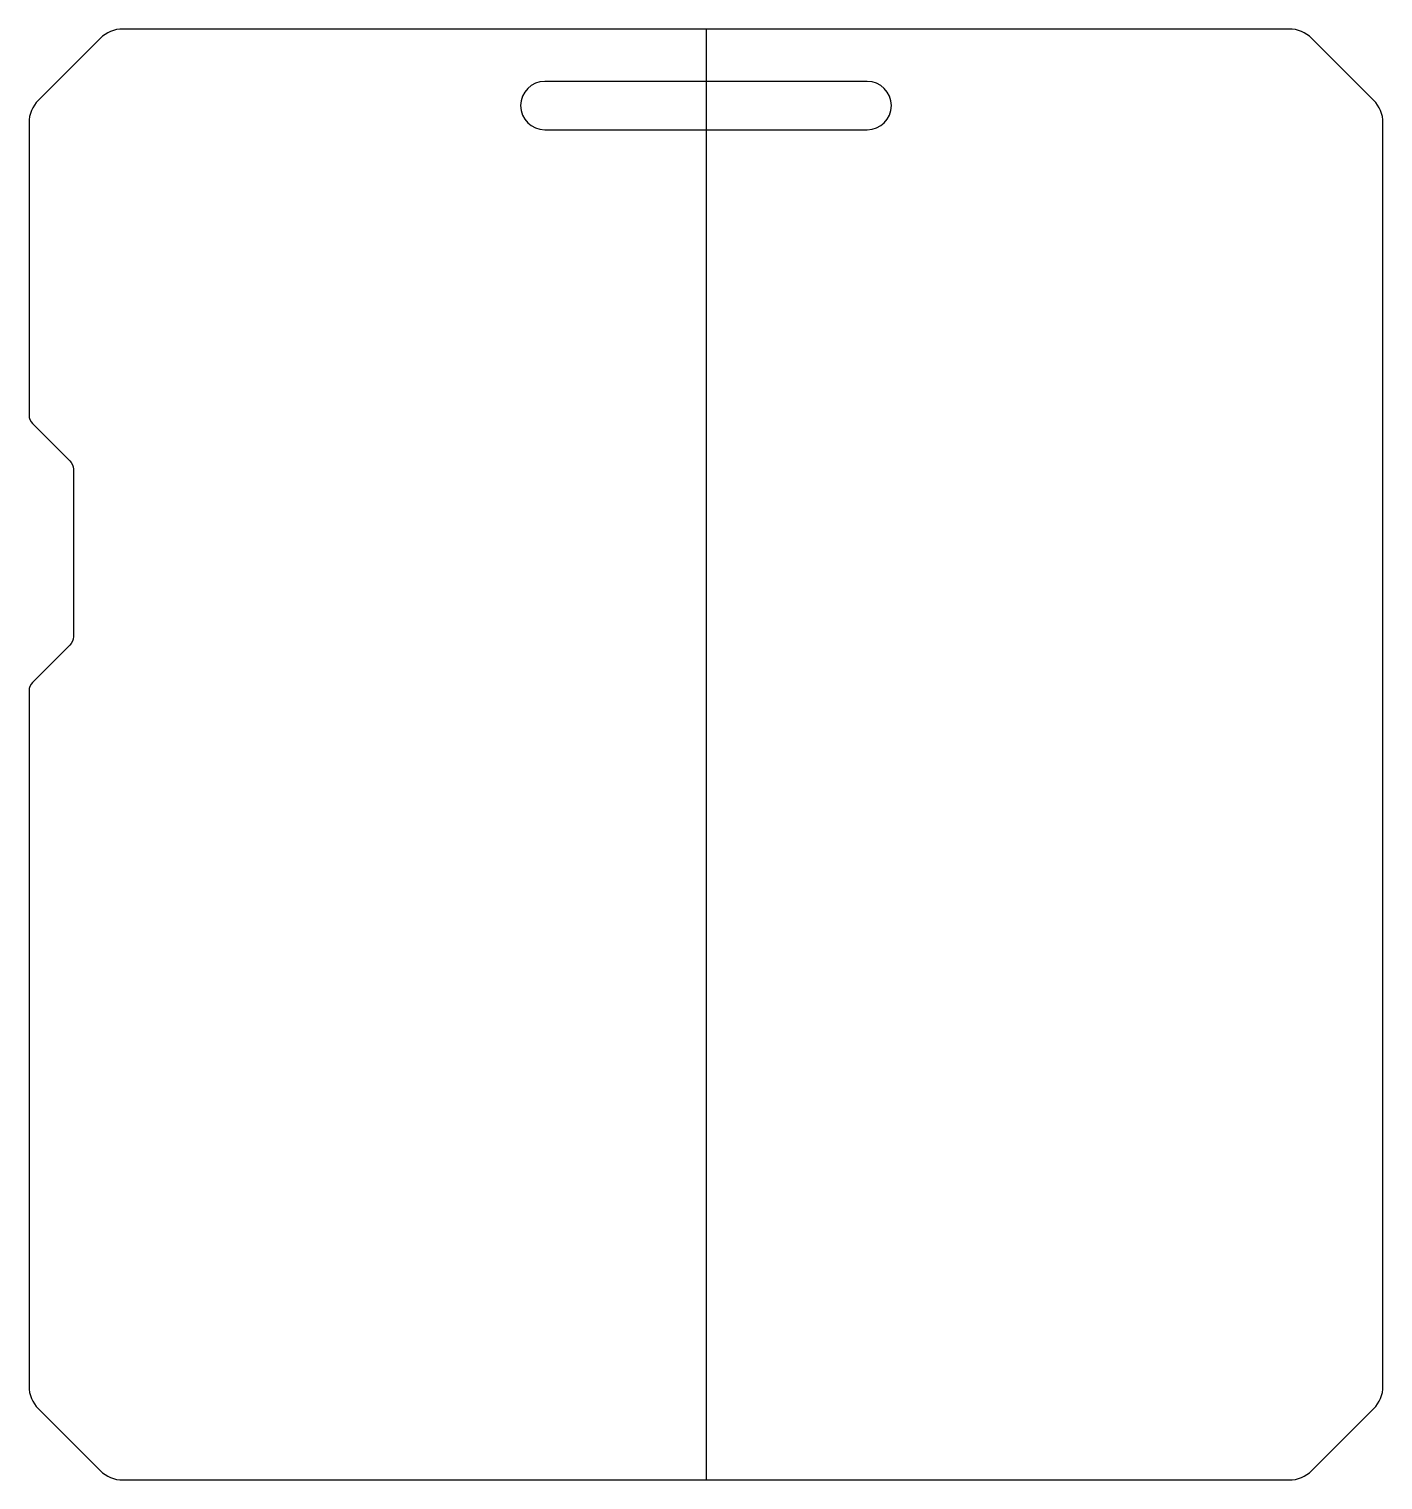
# Model space of a CAD drawing. Header units: millimetres. Extents: x 0 to 84, y 0 to 90.
import ezdxf

# ---------------------------------------------------------------- set-up
doc = ezdxf.new("R2010")
doc.units = ezdxf.units.MM
doc.layers.get('0').update_dxf_attribs({"linetype": 'CONTINUOUS'})

msp = doc.modelspace()

# ---------------------------------------------------------------- linework, layer by layer
msp.add_line((42, 90), (42, 0))
for points in [[(5.828, 0), (78.172, 0, 0.198912), (79.586, 0.586), (83.414, 4.414, 0.198912), (84, 5.828), (84, 84.172, 0.198912), (83.414, 85.586), (79.586, 89.414, 0.198912), (78.172, 90), (5.828, 90, 0.198912), (4.414, 89.414), (0.586, 85.586, 0.198912), (0, 84.172), (0, 66.058, 0.199045), (0.22, 65.527), (2.53, 63.22, -0.199045), (2.75, 62.689), (2.75, 52.311, -0.198912), (2.53, 51.78), (0.22, 49.47, 0.198912), (0, 48.939), (0, 5.828, 0.198912), (0.586, 4.414), (4.414, 0.586, 0.198912)], [(52, 86.75), (32, 86.75, 1), (32, 83.75), (52, 83.75, 1)]]:
    msp.add_lwpolyline(points, format="xyb", close=True)

doc.saveas('drawing.dxf')
